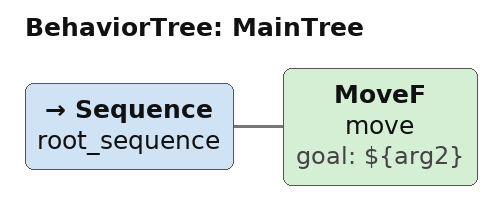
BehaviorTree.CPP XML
<root main_tree_to_execute = "MainTree" >
    <BehaviorTree ID="MainTree">
       <Sequence name="root_sequence">
           <MoveF    name="move" goal="${arg2}"/>
       </Sequence>
    </BehaviorTree>
</root>
